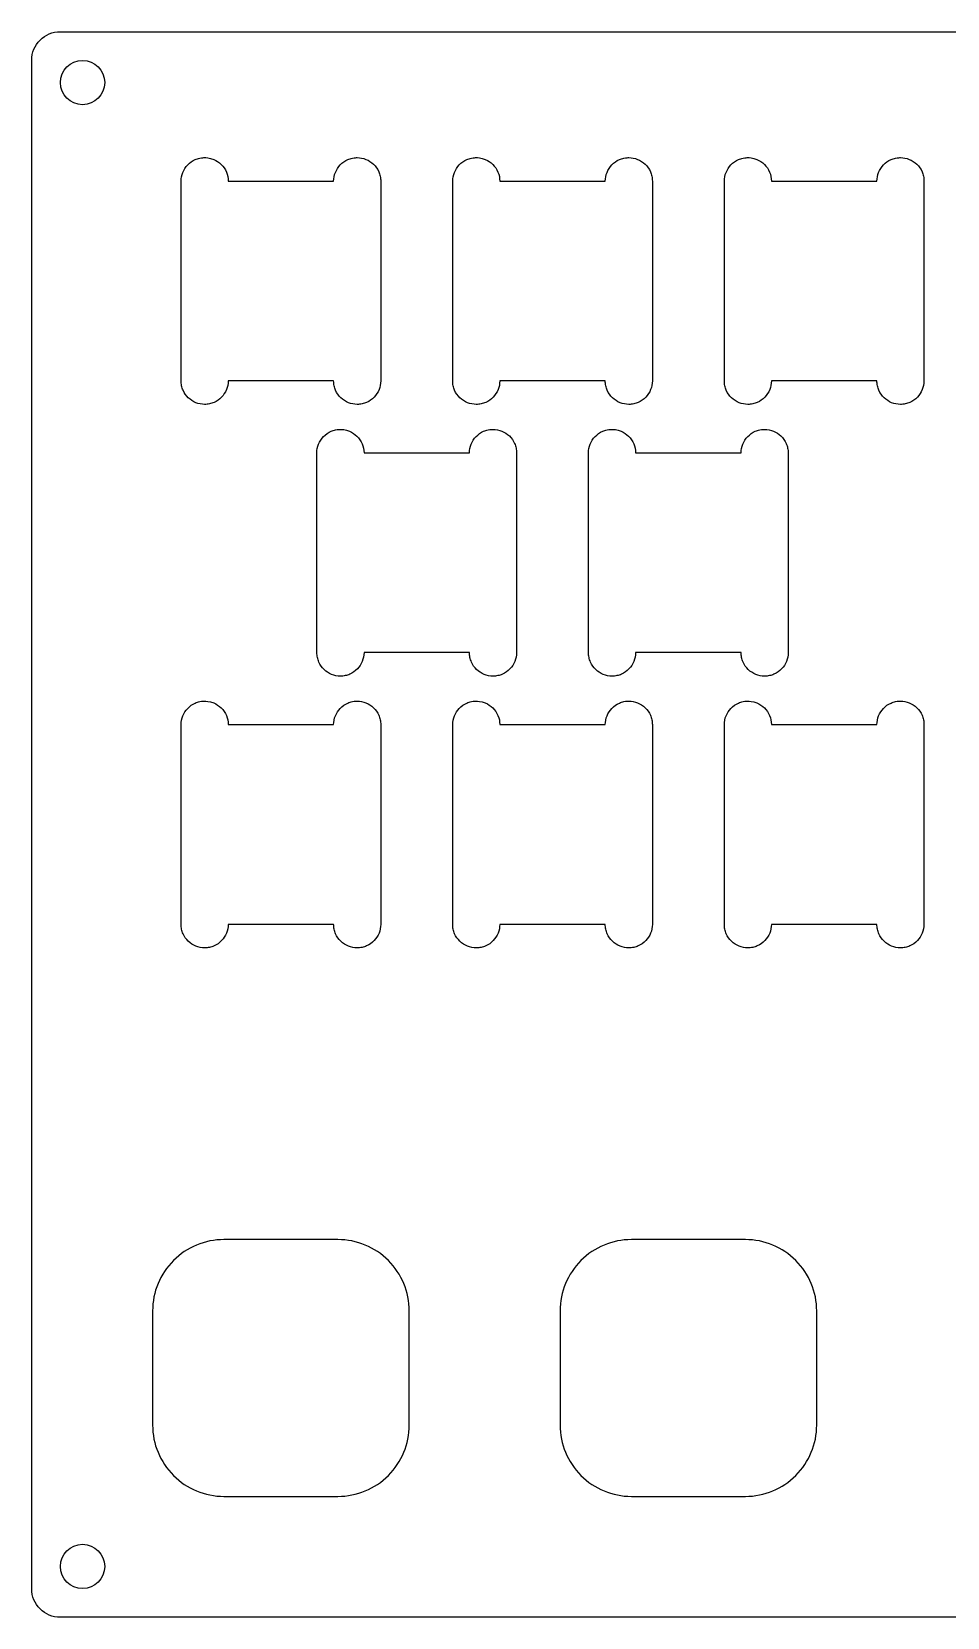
# Model space of a CAD drawing. Header units: millimetres. Extents: x -303 to 17, y 110 to 221.
# Drawn here: x -303.2 to -239, y 109.5 to 220.7 of the extents above; entities that cross this region are included whole.
import ezdxf

# ---------------------------------------------------------------- set-up
doc = ezdxf.new("R2010")
doc.units = ezdxf.units.MM
doc.layers.get('0').update_dxf_attribs({"linetype": 'CONTINUOUS'})

msp = doc.modelspace()

# ---------------------------------------------------------------- linework, layer by layer
for p, q in [((-292.75, 196.2), (-292.75, 210.2)), ((-289.45, 210.2), (-282.05, 210.2)), ((-278.75, 210.2), (-278.75, 196.2)), ((-273.7, 196.2), (-273.7, 210.2)), ((-270.4, 210.2), (-263, 210.2)), ((-259.7, 210.2), (-259.7, 196.2)), ((-254.65, 196.2), (-254.65, 210.2)), ((-251.35, 210.2), (-243.95, 210.2)), ((-240.65, 210.2), (-240.65, 196.2)), ((-282.05, 196.2), (-289.45, 196.2)), ((-263, 196.2), (-270.4, 196.2)), ((-243.95, 196.2), (-251.35, 196.2)), ((-283.23, 177.15), (-283.23, 191.15)), ((-279.92, 191.15), (-272.53, 191.15)), ((-269.22, 191.15), (-269.22, 177.15)), ((-264.18, 177.15), (-264.18, 191.15)), ((-260.87, 191.15), (-253.48, 191.15)), ((-250.17, 191.15), (-250.17, 177.15)), ((-272.53, 177.15), (-279.92, 177.15)), ((-253.48, 177.15), (-260.87, 177.15)), ((-292.75, 158.1), (-292.75, 172.1)), ((-289.45, 172.1), (-282.05, 172.1)), ((-278.75, 172.1), (-278.75, 158.1)), ((-273.7, 158.1), (-273.7, 172.1)), ((-270.4, 172.1), (-263, 172.1)), ((-259.7, 172.1), (-259.7, 158.1)), ((-254.65, 158.1), (-254.65, 172.1)), ((-251.35, 172.1), (-243.95, 172.1)), ((-240.65, 172.1), (-240.65, 158.1)), ((-282.05, 158.1), (-289.45, 158.1)), ((-263, 158.1), (-270.4, 158.1)), ((-243.95, 158.1), (-251.35, 158.1))]:
    msp.add_line(p, q)
for points in [[(-301.23, 109.52, -0.414214), (-303.23, 111.52), (-303.23, 218.68, -0.414214), (-301.23, 220.68), (15.48, 220.68, -0.414214), (17.48, 218.68), (17.48, 168.72), (-79.52, 168.72, 0.414214), (-81.52, 166.72), (-81.52, 109.52)], [(-276.75, 123), (-276.75, 131, 0.414214), (-281.75, 136), (-289.75, 136, 0.414214), (-294.75, 131), (-294.75, 123, 0.414214), (-289.75, 118), (-281.75, 118, 0.414214)], [(-266.17, 131), (-266.17, 123, 0.414214), (-261.17, 118), (-253.17, 118, 0.414214), (-248.17, 123), (-248.17, 131, 0.414214), (-253.17, 136), (-261.17, 136, 0.414214)]]:
    msp.add_lwpolyline(points, format="xyb", close=True)
for centre in [(-299.66, 217.11), (-299.66, 113.09)]:
    msp.add_circle(centre, 1.55)
for points, knots in [([(-292.75, 210.2), (-292.75, 210.41), (-292.71, 210.62), (-292.55, 211.01), (-292.43, 211.19), (-292.14, 211.5), (-291.96, 211.63), (-291.66, 211.76), (-291.55, 211.79), (-291.27, 211.85), (-291.14, 211.85), (-291.1, 211.85)], [0, 0, 0, 0, 0.0638441, 0.0638441, 0.1272874, 0.1272874, 0.1925427, 0.1925427, 0.2260047, 0.2260047, 0.2775049, 0.2775049, 0.2775049, 0.2775049]), ([(-291.1, 211.85), (-291.02, 211.85), (-290.77, 211.85), (-290.27, 211.64), (-290.09, 211.52), (-289.79, 211.22), (-289.66, 211.04), (-289.49, 210.64), (-289.45, 210.42), (-289.45, 210.2)], [0.00002452, 0.00002452, 0.00002452, 0.00002452, 0.02255562, 0.02255562, 0.03701983, 0.03701983, 0.05189246, 0.05189246, 0.06697157, 0.06697157, 0.06697157, 0.06697157]), ([(-282.05, 210.2), (-282.05, 210.41), (-282.01, 210.62), (-281.85, 211.01), (-281.73, 211.19), (-281.44, 211.5), (-281.26, 211.63), (-280.96, 211.76), (-280.85, 211.79), (-280.57, 211.85), (-280.44, 211.85), (-280.4, 211.85)], [0, 0, 0, 0, 0.0638439, 0.0638439, 0.1272906, 0.1272906, 0.1925458, 0.1925458, 0.2259858, 0.2259858, 0.2775655, 0.2775655, 0.2775655, 0.2775655]), ([(-280.4, 211.85), (-280.19, 211.85), (-279.98, 211.81), (-279.59, 211.65), (-279.41, 211.53), (-279.1, 211.24), (-278.97, 211.06), (-278.84, 210.76), (-278.81, 210.65), (-278.76, 210.43), (-278.75, 210.31), (-278.75, 210.2)], [0, 0, 0, 0, 0.0638701, 0.0638701, 0.1273254, 0.1273254, 0.1925786, 0.1925786, 0.2260133, 0.2260133, 0.2604916, 0.2604916, 0.2604916, 0.2604916]), ([(-273.7, 210.2), (-273.7, 210.41), (-273.66, 210.62), (-273.5, 211.01), (-273.38, 211.19), (-273.09, 211.5), (-272.91, 211.63), (-272.61, 211.76), (-272.5, 211.79), (-272.22, 211.85), (-272.09, 211.85), (-272.05, 211.85)], [0, 0, 0, 0, 0.0638441, 0.0638441, 0.1272874, 0.1272874, 0.1925427, 0.1925427, 0.2260047, 0.2260047, 0.2775049, 0.2775049, 0.2775049, 0.2775049]), ([(-272.05, 211.85), (-271.97, 211.85), (-271.72, 211.85), (-271.22, 211.64), (-271.04, 211.52), (-270.74, 211.22), (-270.61, 211.04), (-270.44, 210.64), (-270.4, 210.42), (-270.4, 210.2)], [0.00002452, 0.00002452, 0.00002452, 0.00002452, 0.02255562, 0.02255562, 0.03701983, 0.03701983, 0.05189246, 0.05189246, 0.06697157, 0.06697157, 0.06697157, 0.06697157]), ([(-263, 210.2), (-263, 210.41), (-262.96, 210.62), (-262.8, 211.01), (-262.68, 211.19), (-262.39, 211.5), (-262.21, 211.63), (-261.91, 211.76), (-261.8, 211.79), (-261.52, 211.85), (-261.39, 211.85), (-261.35, 211.85)], [0, 0, 0, 0, 0.0638439, 0.0638439, 0.1272906, 0.1272906, 0.1925458, 0.1925458, 0.2259858, 0.2259858, 0.2775655, 0.2775655, 0.2775655, 0.2775655]), ([(-261.35, 211.85), (-261.14, 211.85), (-260.93, 211.81), (-260.54, 211.65), (-260.36, 211.53), (-260.05, 211.24), (-259.92, 211.06), (-259.79, 210.76), (-259.76, 210.65), (-259.71, 210.43), (-259.7, 210.31), (-259.7, 210.2)], [0, 0, 0, 0, 0.0638701, 0.0638701, 0.1273254, 0.1273254, 0.1925786, 0.1925786, 0.2260133, 0.2260133, 0.2604916, 0.2604916, 0.2604916, 0.2604916]), ([(-254.65, 210.2), (-254.65, 210.41), (-254.61, 210.62), (-254.45, 211.01), (-254.33, 211.19), (-254.04, 211.5), (-253.86, 211.63), (-253.56, 211.76), (-253.45, 211.79), (-253.17, 211.85), (-253.04, 211.85), (-253, 211.85)], [0, 0, 0, 0, 0.0638441, 0.0638441, 0.1272874, 0.1272874, 0.1925427, 0.1925427, 0.2260047, 0.2260047, 0.2775049, 0.2775049, 0.2775049, 0.2775049]), ([(-253, 211.85), (-252.92, 211.85), (-252.67, 211.85), (-252.17, 211.64), (-251.99, 211.52), (-251.69, 211.22), (-251.56, 211.04), (-251.39, 210.64), (-251.35, 210.42), (-251.35, 210.2)], [0.00002452, 0.00002452, 0.00002452, 0.00002452, 0.02255562, 0.02255562, 0.03701983, 0.03701983, 0.05189246, 0.05189246, 0.06697157, 0.06697157, 0.06697157, 0.06697157]), ([(-243.95, 210.2), (-243.95, 210.41), (-243.91, 210.62), (-243.75, 211.01), (-243.63, 211.19), (-243.34, 211.5), (-243.16, 211.63), (-242.86, 211.76), (-242.75, 211.79), (-242.47, 211.85), (-242.34, 211.85), (-242.3, 211.85)], [0, 0, 0, 0, 0.0638439, 0.0638439, 0.1272906, 0.1272906, 0.1925458, 0.1925458, 0.2259858, 0.2259858, 0.2775655, 0.2775655, 0.2775655, 0.2775655]), ([(-242.3, 211.85), (-242.09, 211.85), (-241.88, 211.81), (-241.49, 211.65), (-241.31, 211.53), (-241, 211.24), (-240.87, 211.06), (-240.74, 210.76), (-240.71, 210.65), (-240.66, 210.43), (-240.65, 210.31), (-240.65, 210.2)], [0, 0, 0, 0, 0.0638701, 0.0638701, 0.1273254, 0.1273254, 0.1925786, 0.1925786, 0.2260133, 0.2260133, 0.2604916, 0.2604916, 0.2604916, 0.2604916]), ([(-291.1, 194.55), (-291.31, 194.55), (-291.52, 194.59), (-291.91, 194.75), (-292.09, 194.87), (-292.4, 195.16), (-292.53, 195.34), (-292.66, 195.64), (-292.69, 195.75), (-292.74, 195.97), (-292.75, 196.09), (-292.75, 196.2)], [0, 0, 0, 0, 0.0638701, 0.0638701, 0.1273254, 0.1273254, 0.1925786, 0.1925786, 0.2260132, 0.2260132, 0.2604915, 0.2604915, 0.2604915, 0.2604915]), ([(-289.45, 196.2), (-289.45, 195.99), (-289.49, 195.78), (-289.65, 195.39), (-289.77, 195.21), (-290.06, 194.9), (-290.24, 194.77), (-290.54, 194.64), (-290.65, 194.61), (-290.87, 194.56), (-290.99, 194.55), (-291.1, 194.55)], [0, 0, 0, 0, 0.0638436, 0.0638436, 0.1272903, 0.1272903, 0.1925454, 0.1925454, 0.2259839, 0.2259839, 0.2604658, 0.2604658, 0.2604658, 0.2604658]), ([(-280.4, 194.55), (-280.61, 194.55), (-280.82, 194.59), (-281.21, 194.75), (-281.39, 194.87), (-281.7, 195.16), (-281.83, 195.34), (-281.96, 195.64), (-281.99, 195.75), (-282.04, 195.97), (-282.05, 196.09), (-282.05, 196.2)], [0, 0, 0, 0, 0.063837, 0.063837, 0.1272804, 0.1272804, 0.1925361, 0.1925361, 0.2259786, 0.2259786, 0.2604652, 0.2604652, 0.2604652, 0.2604652]), ([(-278.75, 196.2), (-278.75, 195.99), (-278.79, 195.78), (-278.95, 195.39), (-279.07, 195.21), (-279.36, 194.9), (-279.54, 194.77), (-279.84, 194.64), (-279.95, 194.61), (-280.17, 194.56), (-280.29, 194.55), (-280.4, 194.55)], [0, 0, 0, 0, 0.0638438, 0.0638438, 0.127287, 0.127287, 0.1925424, 0.1925424, 0.2259926, 0.2259926, 0.2604891, 0.2604891, 0.2604891, 0.2604891]), ([(-272.05, 194.55), (-272.26, 194.55), (-272.47, 194.59), (-272.86, 194.75), (-273.04, 194.87), (-273.35, 195.16), (-273.48, 195.34), (-273.61, 195.64), (-273.64, 195.75), (-273.69, 195.97), (-273.7, 196.09), (-273.7, 196.2)], [0, 0, 0, 0, 0.0638701, 0.0638701, 0.1273254, 0.1273254, 0.1925786, 0.1925786, 0.2260132, 0.2260132, 0.2604915, 0.2604915, 0.2604915, 0.2604915]), ([(-270.4, 196.2), (-270.4, 195.99), (-270.44, 195.78), (-270.6, 195.39), (-270.72, 195.21), (-271.01, 194.9), (-271.19, 194.77), (-271.49, 194.64), (-271.6, 194.61), (-271.82, 194.56), (-271.94, 194.55), (-272.05, 194.55)], [0, 0, 0, 0, 0.0638436, 0.0638436, 0.1272903, 0.1272903, 0.1925454, 0.1925454, 0.2259839, 0.2259839, 0.2604658, 0.2604658, 0.2604658, 0.2604658]), ([(-261.35, 194.55), (-261.56, 194.55), (-261.77, 194.59), (-262.16, 194.75), (-262.34, 194.87), (-262.65, 195.16), (-262.78, 195.34), (-262.91, 195.64), (-262.94, 195.75), (-262.99, 195.97), (-263, 196.09), (-263, 196.2)], [0, 0, 0, 0, 0.063837, 0.063837, 0.1272804, 0.1272804, 0.1925361, 0.1925361, 0.2259786, 0.2259786, 0.2604652, 0.2604652, 0.2604652, 0.2604652]), ([(-259.7, 196.2), (-259.7, 195.99), (-259.74, 195.78), (-259.9, 195.39), (-260.02, 195.21), (-260.31, 194.9), (-260.49, 194.77), (-260.79, 194.64), (-260.9, 194.61), (-261.12, 194.56), (-261.24, 194.55), (-261.35, 194.55)], [0, 0, 0, 0, 0.0638438, 0.0638438, 0.127287, 0.127287, 0.1925424, 0.1925424, 0.2259926, 0.2259926, 0.2604891, 0.2604891, 0.2604891, 0.2604891]), ([(-253, 194.55), (-253.21, 194.55), (-253.42, 194.59), (-253.81, 194.75), (-253.99, 194.87), (-254.3, 195.16), (-254.43, 195.34), (-254.56, 195.64), (-254.59, 195.75), (-254.64, 195.97), (-254.65, 196.09), (-254.65, 196.2)], [0, 0, 0, 0, 0.0638701, 0.0638701, 0.1273254, 0.1273254, 0.1925786, 0.1925786, 0.2260132, 0.2260132, 0.2604915, 0.2604915, 0.2604915, 0.2604915]), ([(-251.35, 196.2), (-251.35, 195.99), (-251.39, 195.78), (-251.55, 195.39), (-251.67, 195.21), (-251.96, 194.9), (-252.14, 194.77), (-252.44, 194.64), (-252.55, 194.61), (-252.77, 194.56), (-252.89, 194.55), (-253, 194.55)], [0, 0, 0, 0, 0.0638436, 0.0638436, 0.1272903, 0.1272903, 0.1925454, 0.1925454, 0.2259839, 0.2259839, 0.2604658, 0.2604658, 0.2604658, 0.2604658]), ([(-242.3, 194.55), (-242.51, 194.55), (-242.72, 194.59), (-243.11, 194.75), (-243.29, 194.87), (-243.6, 195.16), (-243.73, 195.34), (-243.86, 195.64), (-243.89, 195.75), (-243.94, 195.97), (-243.95, 196.09), (-243.95, 196.2)], [0, 0, 0, 0, 0.063837, 0.063837, 0.1272804, 0.1272804, 0.1925361, 0.1925361, 0.2259786, 0.2259786, 0.2604652, 0.2604652, 0.2604652, 0.2604652]), ([(-240.65, 196.2), (-240.65, 195.99), (-240.69, 195.78), (-240.85, 195.39), (-240.97, 195.21), (-241.26, 194.9), (-241.44, 194.77), (-241.74, 194.64), (-241.85, 194.61), (-242.07, 194.56), (-242.19, 194.55), (-242.3, 194.55)], [0, 0, 0, 0, 0.0638438, 0.0638438, 0.127287, 0.127287, 0.1925424, 0.1925424, 0.2259926, 0.2259926, 0.2604891, 0.2604891, 0.2604891, 0.2604891]), ([(-283.23, 191.15), (-283.23, 191.36), (-283.18, 191.57), (-283.03, 191.96), (-282.91, 192.14), (-282.61, 192.45), (-282.43, 192.58), (-282.13, 192.71), (-282.03, 192.74), (-281.75, 192.8), (-281.62, 192.8), (-281.57, 192.8)], [0, 0, 0, 0, 0.0638441, 0.0638441, 0.1272874, 0.1272874, 0.1925427, 0.1925427, 0.2260047, 0.2260047, 0.2775049, 0.2775049, 0.2775049, 0.2775049]), ([(-281.57, 192.8), (-281.5, 192.8), (-281.24, 192.8), (-280.74, 192.59), (-280.57, 192.47), (-280.26, 192.17), (-280.14, 191.99), (-279.97, 191.59), (-279.92, 191.37), (-279.92, 191.15)], [0.00002452, 0.00002452, 0.00002452, 0.00002452, 0.02255562, 0.02255562, 0.03701983, 0.03701983, 0.05189246, 0.05189246, 0.06697157, 0.06697157, 0.06697157, 0.06697157]), ([(-272.53, 191.15), (-272.53, 191.36), (-272.48, 191.57), (-272.33, 191.96), (-272.21, 192.14), (-271.91, 192.45), (-271.73, 192.58), (-271.43, 192.71), (-271.33, 192.74), (-271.05, 192.8), (-270.92, 192.8), (-270.88, 192.8)], [0, 0, 0, 0, 0.0638439, 0.0638439, 0.1272906, 0.1272906, 0.1925458, 0.1925458, 0.2259858, 0.2259858, 0.2775655, 0.2775655, 0.2775655, 0.2775655]), ([(-270.88, 192.8), (-270.66, 192.8), (-270.45, 192.76), (-270.06, 192.6), (-269.88, 192.48), (-269.57, 192.19), (-269.45, 192.01), (-269.32, 191.71), (-269.28, 191.6), (-269.24, 191.38), (-269.22, 191.26), (-269.22, 191.15)], [0, 0, 0, 0, 0.0638701, 0.0638701, 0.1273254, 0.1273254, 0.1925786, 0.1925786, 0.2260133, 0.2260133, 0.2604916, 0.2604916, 0.2604916, 0.2604916]), ([(-264.18, 191.15), (-264.18, 191.36), (-264.13, 191.57), (-263.98, 191.96), (-263.86, 192.14), (-263.56, 192.45), (-263.38, 192.58), (-263.08, 192.71), (-262.98, 192.74), (-262.7, 192.8), (-262.57, 192.8), (-262.52, 192.8)], [0, 0, 0, 0, 0.0638441, 0.0638441, 0.1272874, 0.1272874, 0.1925427, 0.1925427, 0.2260047, 0.2260047, 0.2775049, 0.2775049, 0.2775049, 0.2775049]), ([(-262.52, 192.8), (-262.45, 192.8), (-262.19, 192.8), (-261.69, 192.59), (-261.52, 192.47), (-261.21, 192.17), (-261.09, 191.99), (-260.92, 191.59), (-260.87, 191.37), (-260.87, 191.15)], [0.00002452, 0.00002452, 0.00002452, 0.00002452, 0.02255562, 0.02255562, 0.03701983, 0.03701983, 0.05189246, 0.05189246, 0.06697157, 0.06697157, 0.06697157, 0.06697157]), ([(-253.48, 191.15), (-253.48, 191.36), (-253.43, 191.57), (-253.28, 191.96), (-253.16, 192.14), (-252.86, 192.45), (-252.68, 192.58), (-252.38, 192.71), (-252.28, 192.74), (-252, 192.8), (-251.87, 192.8), (-251.83, 192.8)], [0, 0, 0, 0, 0.0638439, 0.0638439, 0.1272906, 0.1272906, 0.1925458, 0.1925458, 0.2259858, 0.2259858, 0.2775655, 0.2775655, 0.2775655, 0.2775655]), ([(-251.83, 192.8), (-251.61, 192.8), (-251.4, 192.76), (-251.01, 192.6), (-250.83, 192.48), (-250.52, 192.19), (-250.4, 192.01), (-250.27, 191.71), (-250.23, 191.6), (-250.19, 191.38), (-250.17, 191.26), (-250.17, 191.15)], [0, 0, 0, 0, 0.0638701, 0.0638701, 0.1273254, 0.1273254, 0.1925786, 0.1925786, 0.2260133, 0.2260133, 0.2604916, 0.2604916, 0.2604916, 0.2604916]), ([(-281.57, 175.5), (-281.79, 175.5), (-282, 175.54), (-282.39, 175.7), (-282.57, 175.82), (-282.88, 176.11), (-283, 176.29), (-283.13, 176.59), (-283.17, 176.7), (-283.21, 176.92), (-283.23, 177.04), (-283.23, 177.15)], [0, 0, 0, 0, 0.0638701, 0.0638701, 0.1273254, 0.1273254, 0.1925786, 0.1925786, 0.2260132, 0.2260132, 0.2604915, 0.2604915, 0.2604915, 0.2604915]), ([(-279.92, 177.15), (-279.92, 176.94), (-279.97, 176.73), (-280.12, 176.34), (-280.24, 176.16), (-280.54, 175.85), (-280.72, 175.72), (-281.02, 175.59), (-281.12, 175.56), (-281.35, 175.51), (-281.46, 175.5), (-281.57, 175.5)], [0, 0, 0, 0, 0.0638436, 0.0638436, 0.1272903, 0.1272903, 0.1925454, 0.1925454, 0.2259839, 0.2259839, 0.2604658, 0.2604658, 0.2604658, 0.2604658]), ([(-270.88, 175.5), (-271.09, 175.5), (-271.3, 175.54), (-271.69, 175.7), (-271.87, 175.82), (-272.18, 176.11), (-272.3, 176.29), (-272.43, 176.59), (-272.47, 176.7), (-272.51, 176.92), (-272.53, 177.04), (-272.53, 177.15)], [0, 0, 0, 0, 0.063837, 0.063837, 0.1272804, 0.1272804, 0.1925361, 0.1925361, 0.2259786, 0.2259786, 0.2604652, 0.2604652, 0.2604652, 0.2604652]), ([(-269.22, 177.15), (-269.22, 176.94), (-269.27, 176.73), (-269.42, 176.34), (-269.54, 176.16), (-269.84, 175.85), (-270.02, 175.72), (-270.32, 175.59), (-270.42, 175.56), (-270.65, 175.51), (-270.76, 175.5), (-270.88, 175.5)], [0, 0, 0, 0, 0.0638438, 0.0638438, 0.127287, 0.127287, 0.1925424, 0.1925424, 0.2259926, 0.2259926, 0.2604891, 0.2604891, 0.2604891, 0.2604891]), ([(-262.52, 175.5), (-262.74, 175.5), (-262.95, 175.54), (-263.34, 175.7), (-263.52, 175.82), (-263.83, 176.11), (-263.95, 176.29), (-264.08, 176.59), (-264.12, 176.7), (-264.16, 176.92), (-264.18, 177.04), (-264.18, 177.15)], [0, 0, 0, 0, 0.0638701, 0.0638701, 0.1273254, 0.1273254, 0.1925786, 0.1925786, 0.2260132, 0.2260132, 0.2604915, 0.2604915, 0.2604915, 0.2604915]), ([(-260.87, 177.15), (-260.87, 176.94), (-260.92, 176.73), (-261.07, 176.34), (-261.19, 176.16), (-261.49, 175.85), (-261.67, 175.72), (-261.97, 175.59), (-262.07, 175.56), (-262.3, 175.51), (-262.41, 175.5), (-262.52, 175.5)], [0, 0, 0, 0, 0.0638436, 0.0638436, 0.1272903, 0.1272903, 0.1925454, 0.1925454, 0.2259839, 0.2259839, 0.2604658, 0.2604658, 0.2604658, 0.2604658]), ([(-251.83, 175.5), (-252.04, 175.5), (-252.25, 175.54), (-252.64, 175.7), (-252.82, 175.82), (-253.13, 176.11), (-253.25, 176.29), (-253.38, 176.59), (-253.42, 176.7), (-253.46, 176.92), (-253.48, 177.04), (-253.48, 177.15)], [0, 0, 0, 0, 0.063837, 0.063837, 0.1272804, 0.1272804, 0.1925361, 0.1925361, 0.2259786, 0.2259786, 0.2604652, 0.2604652, 0.2604652, 0.2604652]), ([(-250.17, 177.15), (-250.17, 176.94), (-250.22, 176.73), (-250.37, 176.34), (-250.49, 176.16), (-250.79, 175.85), (-250.97, 175.72), (-251.27, 175.59), (-251.37, 175.56), (-251.6, 175.51), (-251.71, 175.5), (-251.83, 175.5)], [0, 0, 0, 0, 0.0638438, 0.0638438, 0.127287, 0.127287, 0.1925424, 0.1925424, 0.2259926, 0.2259926, 0.2604891, 0.2604891, 0.2604891, 0.2604891]), ([(-292.75, 172.1), (-292.75, 172.31), (-292.71, 172.52), (-292.55, 172.91), (-292.43, 173.09), (-292.14, 173.4), (-291.96, 173.53), (-291.66, 173.66), (-291.55, 173.69), (-291.27, 173.75), (-291.14, 173.75), (-291.1, 173.75)], [0, 0, 0, 0, 0.0638441, 0.0638441, 0.1272874, 0.1272874, 0.1925427, 0.1925427, 0.2260047, 0.2260047, 0.2775049, 0.2775049, 0.2775049, 0.2775049]), ([(-291.1, 173.75), (-291.02, 173.75), (-290.77, 173.75), (-290.27, 173.54), (-290.09, 173.42), (-289.79, 173.12), (-289.66, 172.94), (-289.49, 172.54), (-289.45, 172.32), (-289.45, 172.1)], [0.00002452, 0.00002452, 0.00002452, 0.00002452, 0.02255562, 0.02255562, 0.03701983, 0.03701983, 0.05189246, 0.05189246, 0.06697157, 0.06697157, 0.06697157, 0.06697157]), ([(-282.05, 172.1), (-282.05, 172.31), (-282.01, 172.52), (-281.85, 172.91), (-281.73, 173.09), (-281.44, 173.4), (-281.26, 173.53), (-280.96, 173.66), (-280.85, 173.69), (-280.57, 173.75), (-280.44, 173.75), (-280.4, 173.75)], [0, 0, 0, 0, 0.0638439, 0.0638439, 0.1272906, 0.1272906, 0.1925458, 0.1925458, 0.2259858, 0.2259858, 0.2775655, 0.2775655, 0.2775655, 0.2775655]), ([(-280.4, 173.75), (-280.19, 173.75), (-279.98, 173.71), (-279.59, 173.55), (-279.41, 173.43), (-279.1, 173.14), (-278.97, 172.96), (-278.84, 172.66), (-278.81, 172.55), (-278.76, 172.33), (-278.75, 172.21), (-278.75, 172.1)], [0, 0, 0, 0, 0.0638701, 0.0638701, 0.1273254, 0.1273254, 0.1925786, 0.1925786, 0.2260133, 0.2260133, 0.2604916, 0.2604916, 0.2604916, 0.2604916]), ([(-273.7, 172.1), (-273.7, 172.31), (-273.66, 172.52), (-273.5, 172.91), (-273.38, 173.09), (-273.09, 173.4), (-272.91, 173.53), (-272.61, 173.66), (-272.5, 173.69), (-272.22, 173.75), (-272.09, 173.75), (-272.05, 173.75)], [0, 0, 0, 0, 0.0638441, 0.0638441, 0.1272874, 0.1272874, 0.1925427, 0.1925427, 0.2260047, 0.2260047, 0.2775049, 0.2775049, 0.2775049, 0.2775049]), ([(-272.05, 173.75), (-271.97, 173.75), (-271.72, 173.75), (-271.22, 173.54), (-271.04, 173.42), (-270.74, 173.12), (-270.61, 172.94), (-270.44, 172.54), (-270.4, 172.32), (-270.4, 172.1)], [0.00002452, 0.00002452, 0.00002452, 0.00002452, 0.02255562, 0.02255562, 0.03701983, 0.03701983, 0.05189246, 0.05189246, 0.06697157, 0.06697157, 0.06697157, 0.06697157]), ([(-263, 172.1), (-263, 172.31), (-262.96, 172.52), (-262.8, 172.91), (-262.68, 173.09), (-262.39, 173.4), (-262.21, 173.53), (-261.91, 173.66), (-261.8, 173.69), (-261.52, 173.75), (-261.39, 173.75), (-261.35, 173.75)], [0, 0, 0, 0, 0.0638439, 0.0638439, 0.1272906, 0.1272906, 0.1925458, 0.1925458, 0.2259858, 0.2259858, 0.2775655, 0.2775655, 0.2775655, 0.2775655]), ([(-261.35, 173.75), (-261.14, 173.75), (-260.93, 173.71), (-260.54, 173.55), (-260.36, 173.43), (-260.05, 173.14), (-259.92, 172.96), (-259.79, 172.66), (-259.76, 172.55), (-259.71, 172.33), (-259.7, 172.21), (-259.7, 172.1)], [0, 0, 0, 0, 0.0638701, 0.0638701, 0.1273254, 0.1273254, 0.1925786, 0.1925786, 0.2260133, 0.2260133, 0.2604916, 0.2604916, 0.2604916, 0.2604916]), ([(-254.65, 172.1), (-254.65, 172.31), (-254.61, 172.52), (-254.45, 172.91), (-254.33, 173.09), (-254.04, 173.4), (-253.86, 173.53), (-253.56, 173.66), (-253.45, 173.69), (-253.17, 173.75), (-253.04, 173.75), (-253, 173.75)], [0, 0, 0, 0, 0.0638441, 0.0638441, 0.1272874, 0.1272874, 0.1925427, 0.1925427, 0.2260047, 0.2260047, 0.2775049, 0.2775049, 0.2775049, 0.2775049]), ([(-253, 173.75), (-252.92, 173.75), (-252.67, 173.75), (-252.17, 173.54), (-251.99, 173.42), (-251.69, 173.12), (-251.56, 172.94), (-251.39, 172.54), (-251.35, 172.32), (-251.35, 172.1)], [0.00002452, 0.00002452, 0.00002452, 0.00002452, 0.02255562, 0.02255562, 0.03701983, 0.03701983, 0.05189246, 0.05189246, 0.06697157, 0.06697157, 0.06697157, 0.06697157]), ([(-243.95, 172.1), (-243.95, 172.31), (-243.91, 172.52), (-243.75, 172.91), (-243.63, 173.09), (-243.34, 173.4), (-243.16, 173.53), (-242.86, 173.66), (-242.75, 173.69), (-242.47, 173.75), (-242.34, 173.75), (-242.3, 173.75)], [0, 0, 0, 0, 0.0638439, 0.0638439, 0.1272906, 0.1272906, 0.1925458, 0.1925458, 0.2259858, 0.2259858, 0.2775655, 0.2775655, 0.2775655, 0.2775655]), ([(-242.3, 173.75), (-242.09, 173.75), (-241.88, 173.71), (-241.49, 173.55), (-241.31, 173.43), (-241, 173.14), (-240.87, 172.96), (-240.74, 172.66), (-240.71, 172.55), (-240.66, 172.33), (-240.65, 172.21), (-240.65, 172.1)], [0, 0, 0, 0, 0.0638701, 0.0638701, 0.1273254, 0.1273254, 0.1925786, 0.1925786, 0.2260133, 0.2260133, 0.2604916, 0.2604916, 0.2604916, 0.2604916]), ([(-291.1, 156.45), (-291.31, 156.45), (-291.52, 156.49), (-291.91, 156.65), (-292.09, 156.77), (-292.4, 157.06), (-292.53, 157.24), (-292.66, 157.54), (-292.69, 157.65), (-292.74, 157.87), (-292.75, 157.99), (-292.75, 158.1)], [0, 0, 0, 0, 0.0638701, 0.0638701, 0.1273254, 0.1273254, 0.1925786, 0.1925786, 0.2260132, 0.2260132, 0.2604915, 0.2604915, 0.2604915, 0.2604915]), ([(-289.45, 158.1), (-289.45, 157.89), (-289.49, 157.68), (-289.65, 157.29), (-289.77, 157.11), (-290.06, 156.8), (-290.24, 156.67), (-290.54, 156.54), (-290.65, 156.51), (-290.87, 156.46), (-290.99, 156.45), (-291.1, 156.45)], [0, 0, 0, 0, 0.0638436, 0.0638436, 0.1272903, 0.1272903, 0.1925454, 0.1925454, 0.2259839, 0.2259839, 0.2604658, 0.2604658, 0.2604658, 0.2604658]), ([(-280.4, 156.45), (-280.61, 156.45), (-280.82, 156.49), (-281.21, 156.65), (-281.39, 156.77), (-281.7, 157.06), (-281.83, 157.24), (-281.96, 157.54), (-281.99, 157.65), (-282.04, 157.87), (-282.05, 157.99), (-282.05, 158.1)], [0, 0, 0, 0, 0.063837, 0.063837, 0.1272804, 0.1272804, 0.1925361, 0.1925361, 0.2259786, 0.2259786, 0.2604652, 0.2604652, 0.2604652, 0.2604652]), ([(-278.75, 158.1), (-278.75, 157.89), (-278.79, 157.68), (-278.95, 157.29), (-279.07, 157.11), (-279.36, 156.8), (-279.54, 156.67), (-279.84, 156.54), (-279.95, 156.51), (-280.17, 156.46), (-280.29, 156.45), (-280.4, 156.45)], [0, 0, 0, 0, 0.0638438, 0.0638438, 0.127287, 0.127287, 0.1925424, 0.1925424, 0.2259926, 0.2259926, 0.2604891, 0.2604891, 0.2604891, 0.2604891]), ([(-272.05, 156.45), (-272.26, 156.45), (-272.47, 156.49), (-272.86, 156.65), (-273.04, 156.77), (-273.35, 157.06), (-273.48, 157.24), (-273.61, 157.54), (-273.64, 157.65), (-273.69, 157.87), (-273.7, 157.99), (-273.7, 158.1)], [0, 0, 0, 0, 0.0638701, 0.0638701, 0.1273254, 0.1273254, 0.1925786, 0.1925786, 0.2260132, 0.2260132, 0.2604915, 0.2604915, 0.2604915, 0.2604915]), ([(-270.4, 158.1), (-270.4, 157.89), (-270.44, 157.68), (-270.6, 157.29), (-270.72, 157.11), (-271.01, 156.8), (-271.19, 156.67), (-271.49, 156.54), (-271.6, 156.51), (-271.82, 156.46), (-271.94, 156.45), (-272.05, 156.45)], [0, 0, 0, 0, 0.0638436, 0.0638436, 0.1272903, 0.1272903, 0.1925454, 0.1925454, 0.2259839, 0.2259839, 0.2604658, 0.2604658, 0.2604658, 0.2604658]), ([(-261.35, 156.45), (-261.56, 156.45), (-261.77, 156.49), (-262.16, 156.65), (-262.34, 156.77), (-262.65, 157.06), (-262.78, 157.24), (-262.91, 157.54), (-262.94, 157.65), (-262.99, 157.87), (-263, 157.99), (-263, 158.1)], [0, 0, 0, 0, 0.063837, 0.063837, 0.1272804, 0.1272804, 0.1925361, 0.1925361, 0.2259786, 0.2259786, 0.2604652, 0.2604652, 0.2604652, 0.2604652]), ([(-259.7, 158.1), (-259.7, 157.89), (-259.74, 157.68), (-259.9, 157.29), (-260.02, 157.11), (-260.31, 156.8), (-260.49, 156.67), (-260.79, 156.54), (-260.9, 156.51), (-261.12, 156.46), (-261.24, 156.45), (-261.35, 156.45)], [0, 0, 0, 0, 0.0638438, 0.0638438, 0.127287, 0.127287, 0.1925424, 0.1925424, 0.2259926, 0.2259926, 0.2604891, 0.2604891, 0.2604891, 0.2604891]), ([(-253, 156.45), (-253.21, 156.45), (-253.42, 156.49), (-253.81, 156.65), (-253.99, 156.77), (-254.3, 157.06), (-254.43, 157.24), (-254.56, 157.54), (-254.59, 157.65), (-254.64, 157.87), (-254.65, 157.99), (-254.65, 158.1)], [0, 0, 0, 0, 0.0638701, 0.0638701, 0.1273254, 0.1273254, 0.1925786, 0.1925786, 0.2260132, 0.2260132, 0.2604915, 0.2604915, 0.2604915, 0.2604915]), ([(-251.35, 158.1), (-251.35, 157.89), (-251.39, 157.68), (-251.55, 157.29), (-251.67, 157.11), (-251.96, 156.8), (-252.14, 156.67), (-252.44, 156.54), (-252.55, 156.51), (-252.77, 156.46), (-252.89, 156.45), (-253, 156.45)], [0, 0, 0, 0, 0.0638436, 0.0638436, 0.1272903, 0.1272903, 0.1925454, 0.1925454, 0.2259839, 0.2259839, 0.2604658, 0.2604658, 0.2604658, 0.2604658]), ([(-242.3, 156.45), (-242.51, 156.45), (-242.72, 156.49), (-243.11, 156.65), (-243.29, 156.77), (-243.6, 157.06), (-243.73, 157.24), (-243.86, 157.54), (-243.89, 157.65), (-243.94, 157.87), (-243.95, 157.99), (-243.95, 158.1)], [0, 0, 0, 0, 0.063837, 0.063837, 0.1272804, 0.1272804, 0.1925361, 0.1925361, 0.2259786, 0.2259786, 0.2604652, 0.2604652, 0.2604652, 0.2604652]), ([(-240.65, 158.1), (-240.65, 157.89), (-240.69, 157.68), (-240.85, 157.29), (-240.97, 157.11), (-241.26, 156.8), (-241.44, 156.67), (-241.74, 156.54), (-241.85, 156.51), (-242.07, 156.46), (-242.19, 156.45), (-242.3, 156.45)], [0, 0, 0, 0, 0.0638438, 0.0638438, 0.127287, 0.127287, 0.1925424, 0.1925424, 0.2259926, 0.2259926, 0.2604891, 0.2604891, 0.2604891, 0.2604891])]:
    msp.add_open_spline(points, degree=3, knots=knots)

doc.saveas('drawing.dxf')
